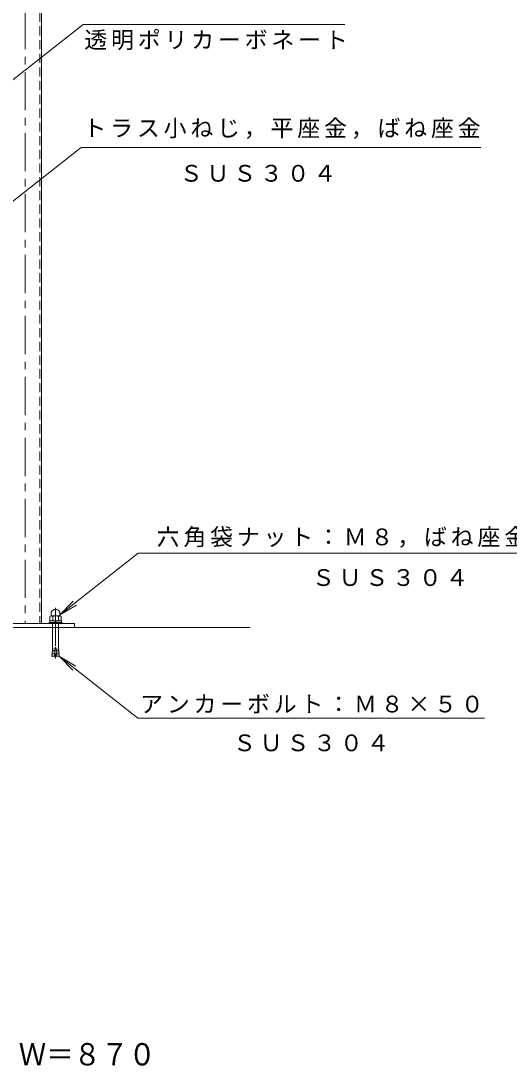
# Model space of a CAD drawing. Units: millimetres at full size, sheet at 1:10; details may follow other scales. Extents: x -961 to 1708, y -1360 to 1054.
# Drawn here: x 153 to 794, y -1360 to 14 of the extents above; entities that cross this region are included whole.
import ezdxf
from ezdxf.enums import TextEntityAlignment as Align

# ---------------------------------------------------------------- set-up
doc = ezdxf.new("R2010")
doc.units = ezdxf.units.MM
doc.header["$LTSCALE"] = 10
doc.linetypes.add('CHAIN1', pattern=[8, 5, -1, 1, -1])
doc.linetypes.add('DASHED1', pattern=[1.8, 1.2, -0.6])
for name, color, linetype, lineweight in [('0-0_通り芯', 4, 'Continuous', 9), ('0-5_寸法', 2, 'Continuous', 9), ('0-9', 2, 'Continuous', 9), ('0-C', 7, 'Continuous', 9)]:
    doc.layers.add(name, color=color, linetype=linetype, lineweight=lineweight)
doc.layers.add('F-0_F-0ﾚｲﾔ', color=2, linetype='Continuous')
doc.styles.add('ＭＳ ゴシック', font='')
doc.styles.get('ＭＳ ゴシック').set_extended_font_data('MS Gothic')

msp = doc.modelspace()

# ---------------------------------------------------------------- linework, layer by layer
at = {"layer": '0-0_通り芯', "linetype": 'CHAIN1'}
for p, q in [((158.24, 186.83), (158.24, -776.82)), ((198.24, -755.9), (198.24, -822.46))]:
    msp.add_line(p, q, dxfattribs=at)
at = {"layer": '0-0_通り芯', "linetype": 'DASHED1'}
msp.add_line((177.59, 186.83), (177.59, -776.82), dxfattribs=at)
at = {"layer": '0-0_通り芯'}
for p, q in [((179.59, 186.83), (179.59, -776.82)), ((93.24, -776.82), (223.24, -776.82)), ((223.24, -781.82), (93.24, -781.82)), ((223.24, -776.82), (223.24, -781.82))]:
    msp.add_line(p, q, dxfattribs=at)
at = {"layer": '0-5_寸法', "color": 7}
for p, q in [((234.45, 9.29), (131.59, -71.55)), ((234.45, 9.29), (577.91, 9.29)), ((231.75, -152.38), (128.89, -233.22)), ((231.75, -152.38), (756.6, -152.38)), ((306.85, -684.45), (967.7, -684.45)), ((203.99, -765.29), (225.5, -752.54)), ((203.28, -819.91), (220.75, -837.79)), ((306.14, -900.75), (761.23, -900.75))]:
    msp.add_line(p, q, dxfattribs=at)
at = {"layer": '0-5_寸法'}
for p, q in [((190.74, -767.47), (190.74, -772.47)), ((204.45, -766.72), (192.04, -766.72)), ((192.49, -761.69), (192.49, -766.17)), ((194.49, -767.47), (194.49, -772.47)), ((202, -767.47), (202, -772.47)), ((203.99, -766.17), (203.99, -761.69)), ((204.24, -766.6), (205.75, -767.47)), ((205.75, -767.47), (205.75, -772.47)), ((192.04, -773.22), (190.74, -772.47)), ((194.24, -781.82), (194.24, -806.48)), ((202.24, -781.82), (202.24, -806.48)), ((204.45, -773.22), (205.75, -772.47)), ((197.67, -810.26), (194.08, -809.94)), ((194.31, -811.97), (194.08, -809.94)), ((197.84, -808.27), (196.8, -820.22)), ((197.84, -808.27), (198.64, -808.27)), ((198.64, -808.27), (199.69, -820.22)), ((198.82, -810.26), (202.4, -809.94)), ((202.18, -811.97), (202.4, -809.94)), ((193.39, -817.91), (193.21, -819.91)), ((193.21, -819.91), (196.8, -820.22)), ((196.97, -818.23), (193.39, -817.91)), ((197.15, -816.24), (193.56, -815.92)), ((193.78, -817.95), (193.56, -815.92)), ((197.32, -814.24), (193.73, -813.93)), ((193.96, -815.96), (193.73, -813.93)), ((197.49, -812.25), (193.91, -811.94)), ((194.13, -813.96), (193.91, -811.94)), ((198.99, -812.25), (202.58, -811.94)), ((199.17, -814.24), (202.75, -813.93)), ((199.34, -816.24), (202.93, -815.92)), ((199.51, -818.23), (203.1, -817.91)), ((203.28, -819.91), (199.69, -820.22)), ((202.35, -813.96), (202.58, -811.94)), ((202.53, -815.96), (202.75, -813.93)), ((202.7, -817.95), (202.93, -815.92)), ((203.1, -817.91), (203.28, -819.91))]:
    msp.add_line(p, q, dxfattribs=at)
at = {"layer": '0-5_寸法', "linetype": 'DASHED1'}
for p, q in [((194.49, -768.5), (194.49, -772.47)), ((194.24, -776.82), (194.24, -781.82)), ((202.24, -776.82), (202.24, -781.82))]:
    msp.add_line(p, q, dxfattribs=at)
at = {"layer": '0-5_寸法', "color": 7}
for points in [[(306.85, -684.45), (203.99, -765.29), (221.46, -747.41)], [(306.14, -900.75), (203.28, -819.91), (224.78, -832.66)]]:
    msp.add_lwpolyline(points, dxfattribs=at)
at = {"layer": '0-5_寸法'}
msp.add_lwpolyline([(192.24, -766.6), (192.23, -766.61), (190.74, -767.47)], dxfattribs=at)
for centre, radius, start, end in [((192.04, -771.08), 4.36, 55.84651, 90.00017), ((191.99, -766.17), 0.5, 299.99968, 0), ((198.24, -764.72), 6.5, 27.79579, 152.20421), ((198.24, -776.45), 9.73, 67.32404, 112.67596), ((204.45, -771.08), 4.36, 89.99983, 124.15349), ((204.49, -766.17), 0.5, 180, 240.00032), ((192.04, -768.86), 4.36, 269.99983, 304.15349), ((198.24, -763.49), 9.73, 247.32404, 292.67596), ((204.45, -768.86), 4.36, 235.84651, 270.00017), ((172.06, -807.19), 22.2, 352.86598, 1.81982), ((224.43, -807.19), 22.2, 178.18018, 187.13402)]:
    msp.add_arc(centre, radius, start, end, dxfattribs=at)
at = {"layer": '0-9'}
for p, q in [((189.74, -775.22), (206.74, -775.22)), ((190.54, -773.22), (190.54, -775.22)), ((197.99, -773.22), (197.46, -775.22)), ((199.03, -773.22), (198.49, -775.22)), ((206.74, -775.22), (206.74, -776.82))]:
    msp.add_line(p, q, dxfattribs=at)
for points in [[(189.74, -775.22), (189.74, -776.82), (206.74, -776.82)], [(190.54, -773.22), (205.94, -773.22), (205.94, -775.22)]]:
    msp.add_lwpolyline(points, dxfattribs=at)
at = {"layer": '0-C'}
msp.add_line((223.24, -781.82), (453.83, -781.82), dxfattribs=at)

# ---------------------------------------------------------------- texts
at = {"layer": '0-5_寸法', "color": 7, "char_height": 21.99, "attachment_point": 7, "style": 'ＭＳ ゴシック'}
for s, insert in [('\\T1.17;透明ポリカーボネート', (235.94, -24.54)), ('\\T1.17;トラス小ねじ，平座金，ばね座金', (234.84, -140.9)), ('\\T1.17;ＳＵＳ３０４', (361.29, -197.37)), ('\\T1.17;六角袋ナット：Ｍ８，ばね座金，平座金', (330.93, -677.25)), ('\\T1.17;ＳＵＳ３０４', (534.77, -727.76)), ('\\T1.17;アンカーボルト：Ｍ８×５０', (309.23, -894.58)), ('\\T1.17;ＳＵＳ３０４', (431.18, -944.59))]:
    msp.add_mtext(s, dxfattribs=dict(at, insert=insert))
at = {"layer": 'F-0_F-0ﾚｲﾔ', "style": 'ＭＳ ゴシック', "width": 0.9}
msp.add_text('自動ドアガード\u3000ステンレス製\u3000丸パイプタイプ\u3000ＤＡ１\u3000Ｗ＝８７０', height=29.33, dxfattribs=at).set_placement((-822.26, -1365.24), align=Align.BOTTOM_LEFT)

doc.saveas('drawing.dxf')
